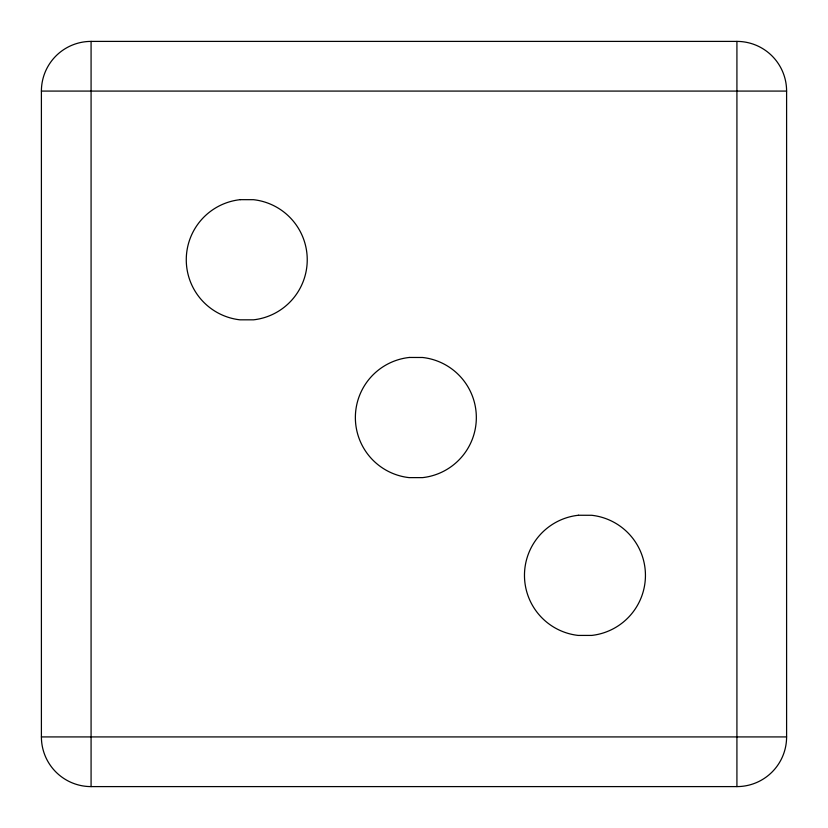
<?xml version="1.0" encoding="UTF-8"?>
<svg xmlns="http://www.w3.org/2000/svg" width="828" height="828" viewBox="0 0 828 828"><rect width="100%" height="100%" fill="white"/><g stroke="black" fill="none" stroke-linecap="round" stroke-linejoin="round"><path stroke-width="1.24" d="M91.08 41.4L736.92 41.4A49.68 49.68 0 0 1 786.6 91.08L786.6 736.92A49.68 49.68 0 0 1 736.92 786.6L91.08 786.6A49.68 49.68 0 0 1 41.4 736.92L41.4 91.08A49.68 49.68 0 0 1 91.08 41.4L91.08 786.6M41.4 91.08L786.6 91.08M41.4 736.92L786.6 736.92M736.92 41.4L736.92 786.6M240.296 199.662L239.965 199.693A60.444 60.444 0 0 0 239.965 319.825L253.544 319.825A60.444 60.444 0 0 0 253.544 199.693L240.296 199.662M409.394 357.458L409.063 357.489A60.444 60.444 0 0 0 409.063 477.621L422.642 477.621A60.444 60.444 0 0 0 422.642 357.489L409.394 357.458M578.493 515.254L578.172 515.285A60.444 60.444 0 0 0 578.172 635.418L591.741 635.418A60.444 60.444 0 0 0 591.741 515.285L578.493 515.254"/></g></svg>
